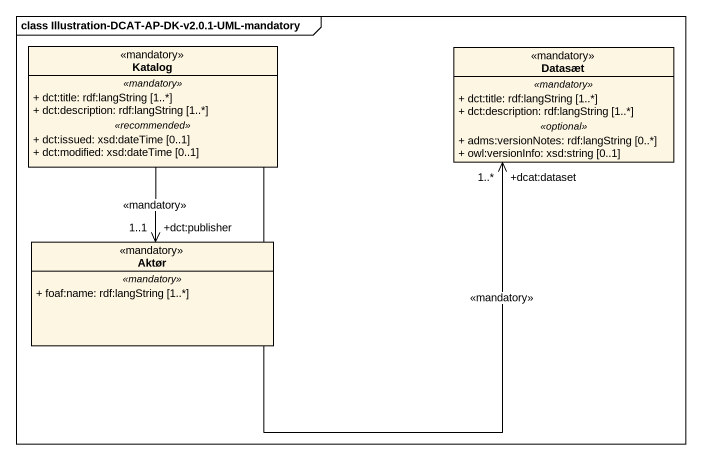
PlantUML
@startuml
mainframe class Illustration-DCAT-AP-DK-v2.0.1-UML-mandatory
hide circle
hide empty members
skinparam classAttributeIconSize 0
class Katalog <<mandatory>> {
  .. <<mandatory>> ..
  + dct:title: rdf:langString [1..*]
  + dct:description: rdf:langString [1..*]
  .. <<recommended>> ..
  + dct:issued: xsd:dateTime [0..1]
  + dct:modified: xsd:dateTime [0..1]
}
class Datasæt <<mandatory>> {
  .. <<mandatory>> ..
  + dct:title: rdf:langString [1..*]
  + dct:description: rdf:langString [1..*]
  .. <<optional>> ..
  + adms:versionNotes: rdf:langString [0..*]
  + owl:versionInfo: xsd:string [0..1]
}
class Aktør <<mandatory>> {
  .. <<mandatory>> ..
  + foaf:name: rdf:langString [1..*]
}
Katalog -right-> "+dcat:dataset\n1..*" Datasæt : <<mandatory>>
Katalog --> "+dct:publisher\n1..1" Aktør : <<mandatory>>
@enduml
